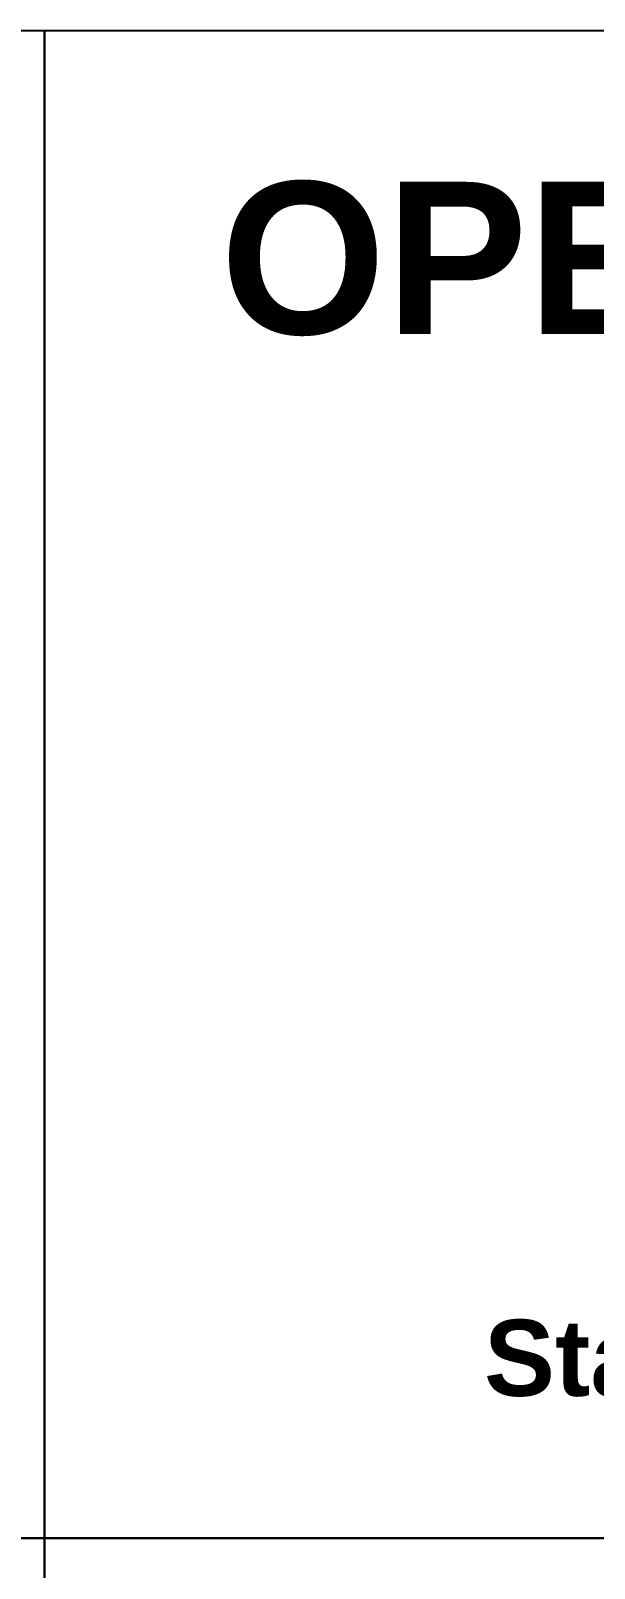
# Model space of a CAD drawing. Extents: x 159 to 725, y 98 to 296.
# Drawn here: x 619.1 to 656.1, y 195 to 296 of the extents above; entities that cross this region are included whole.
import ezdxf
from ezdxf.enums import TextEntityAlignment as Align

# ---------------------------------------------------------------- set-up
doc = ezdxf.new("R2010")
doc.units = 0
doc.header["$LTSCALE"] = 8
doc.header["$MEASUREMENT"] = 0
doc.layers.get('0').update_dxf_attribs({"linetype": 'CONTINUOUS'})
doc.layers.add('ACOTA', color=1, linetype='CONTINUOUS')
doc.styles.add('style1', font='')
doc.styles.get('style1').set_extended_font_data('Arial', bold=True)

msp = doc.modelspace()

# ---------------------------------------------------------------- linework, layer by layer
at = {"color": 7}
for points in [[(620, 296), (515, 296), (515, 197), (620, 197)], [(725, 296), (620, 296), (620, 197), (725, 197)], [(620, 197), (515, 197), (515, 98), (620, 98)], [(725, 197), (620, 197), (620, 98), (725, 98)]]:
    msp.add_lwpolyline(points, close=True, dxfattribs=at)
at = {"layer": 'ACOTA'}
for p, q in [((620, 200), (620, 197)), ((620, 197), (620, 200)), ((620, 197), (623, 197)), ((623, 197), (620, 197))]:
    msp.add_line(p, q, dxfattribs=at)

# ---------------------------------------------------------------- texts
at = {"color": 7, "style": 'style1'}
for s, height, p in [('OPEN HERE', 10, (672.68, 276.08)), ('Standard tube', 5, (672.34, 206.34))]:
    msp.add_text(s, height=height, dxfattribs=at).set_placement(p, align=Align.CENTER)

doc.saveas('drawing.dxf')
